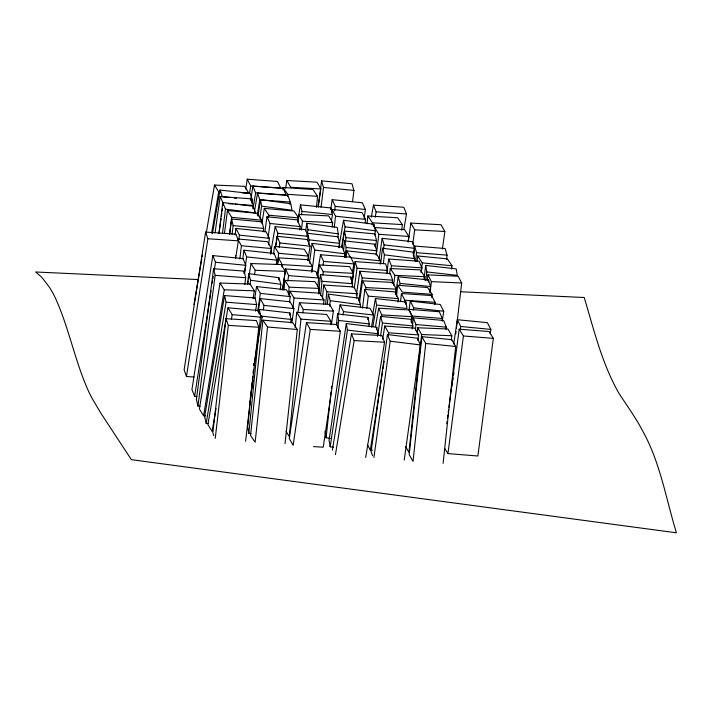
<?xml version="1.0" encoding="UTF-8"?>
<svg xmlns="http://www.w3.org/2000/svg" width="712" height="712" viewBox="0 0 712 712"><rect width="100%" height="100%" fill="white"/><g stroke="black" fill="none" stroke-linecap="round" stroke-linejoin="round"><path stroke-width="1.07" d="M252.19 381.908L247.705 426.897L248.853 433.43L251.033 433.67M252.404 379.719L252.733 376.425M253.063 373.132L253.392 369.84M253.828 365.452L254.05 363.253M258.963 313.876L259.408 309.489L289.882 312.942L291.03 319.466L290.701 322.758M248.853 433.43L260.556 316.012L259.408 309.489M282.878 189.695L283.1 187.487L312.951 189.499L317.552 196.343L316.457 207.37M287.479 196.539L287.701 194.332L283.1 187.487M283.946 290.3L284.933 280.377L315.007 281.658L319.234 288.431L318.682 293.949M288.396 294.875L289.161 287.159L284.933 280.377M289.659 315.14L289.882 312.942M295.204 327.671L296.735 312.31L326.692 314.482L330.911 321.299L330.582 324.592M296.735 312.31L300.953 319.127L289.259 436.527L286.091 431.419M318.593 293.335L320.453 274.681L351.007 277.084L352.538 283.696L352.209 286.989M320.56 295.56L321.984 281.293L320.453 274.681M322.447 298.23L323.764 285.022L354.069 287.007L357.148 293.727L356.712 298.132M325.633 303.846L326.844 291.742L323.764 285.022M327.351 304.06L328.339 294.109L358.599 298.15L360.53 304.727L360.308 306.934M329.718 306.213L330.27 300.687L328.339 294.109M350.785 279.273L351.007 277.084M367.063 223.719L367.828 215.985L397.714 217.774L402.316 224.6L401.773 230.127M372.216 225.028L372.438 222.811L367.828 215.985M413.538 257.094L414.642 246.04L445.125 248.515L447.047 255.145L446.602 259.568M415.675 261.518L416.556 252.68L414.642 246.04M417.125 261.464L417.677 255.973L447.385 258.883L451.987 265.763L451.657 269.056M411.447 322.67L412.115 316.039L409.035 309.32L439.286 311.749L442.366 318.478L442.143 320.685M412.203 328.917L412.426 326.701M412.649 324.485L413.307 317.855L443.629 320.453L446.317 327.137L446.095 329.353M415.443 330.074L415.995 324.538L413.307 317.855M421.282 272.74L422.269 262.862L417.677 255.973M247.491 284.675L248.675 273.684L278.935 277.725L280.866 284.302L280.27 289.793M250.126 284.658L250.597 280.261L248.675 273.684M285.031 443.647L297.322 329.487L292.721 322.625L262.933 320.16L250.526 435.424L254.549 441.431M273.613 254.131L274.449 246.423L304.3 249.271L308.518 256.115L308.047 260.512M255.127 442.286L267.534 327.022L262.933 320.16M277.484 264.268L278.668 253.267L274.449 246.423M277.671 264.428L278.383 257.824L308.492 259.711L312.337 266.484L311.749 271.984M278.703 279.923L278.935 277.725M281.988 266.795L282.219 264.597L278.383 257.824M289.339 295.596L289.811 291.217L319.795 293.166L324.022 299.966L323.551 304.353M291.555 321.041L291.787 318.851M292.97 307.887L294.029 298.017L289.811 291.217M336.402 324.903L337.586 313.93L368.06 317.392L369.208 323.916L368.967 326.105M330.457 438.307L326.096 437.818L331.053 391.751M331.409 388.458L331.65 386.269M337.906 328.134L338.734 320.462L337.586 313.93M346.05 257.504L346.762 250.864L376.684 254.104L380.519 260.904L380.163 264.223M367.819 319.581L368.06 317.392M400.58 301.203L401.408 293.504L431.606 295.551L435.068 302.297L434.836 304.505M404.63 302.449L404.87 300.25L401.408 293.504M417.188 333.278L417.775 327.769L447.973 328.988L451.817 335.744L451.337 340.149M417.775 327.769L421.62 334.524L408.937 452.414L405.635 446.629M443.095 463.352L455.68 346.477L451.835 339.677L421.887 336.669L409.186 454.648L412.551 460.593M413.022 461.447L425.723 343.469L421.887 336.669M245.604 441.324L258.794 327.244L256.489 320.569L226.007 318.709L212.817 432.789L213.805 435.655M235.405 257.673L235.663 255.466M215.246 438.37L228.312 325.384L226.007 318.709M239.882 258.954L241.412 245.738L237.568 238.938L267.561 241.724L271.397 248.524L270.765 254.033M331.694 212.746L332.077 209.453L362.114 212.63L365.576 219.394L365.194 222.678M334.266 227.173L335.539 216.217L332.077 209.453M343.478 250.766L344.617 240.905L375.055 244.207L376.595 250.775L376.212 254.059M345.008 257.335L346.148 247.473L344.617 240.905M374.806 246.397L375.055 244.207M380.697 263.573L382.469 248.248L412.773 252.057L414.695 258.643L414.446 260.832M383.385 263.591L384.4 254.834L382.469 248.248M396.459 296.299L397.732 285.29L427.556 287.514L432.157 294.368L431.775 297.669M427.289 280.403L427.921 274.885L458.199 276.256L461.661 282.993L456.428 328.259M430.11 292.659L431.383 281.623L427.921 274.885M455.787 333.777L456.045 331.57M218.958 233.403L222.776 202.502L252.929 206.213L255.626 212.888L225.473 209.168L222.776 202.502M222.464 233.456L225.473 209.168M229.7 234.408L231.605 219.02L262.105 221.868L263.636 228.463L263.226 231.756M232.05 234.399L233.136 225.615L231.605 219.02M297.936 219.955L298.613 214.463L328.784 215.905L332.629 222.66L332.086 227.057M301.372 230.012L302.458 221.227L298.613 214.463M307.21 236.571L307.62 233.287L338.031 236.811L339.571 243.362L339.028 247.749M308.616 244.225L309.159 239.846L307.62 233.287M318.317 207.148L321.575 180.848L352.004 183.758L353.926 190.38L352.573 201.345M321.059 207.192L323.497 187.461L321.575 180.848M362.515 308.127L364.829 289.401L394.973 291.902L398.435 298.648L398.026 301.959M366.796 308.269L368.291 296.156L364.829 289.401M376.274 255.216L378.864 234.292L374.637 227.484L404.594 229.656L408.822 236.464L408.136 241.973M389.598 274.031L390.274 268.549L420.214 269.884L424.824 276.692L424.414 279.976M393.665 285.227L394.884 275.348L390.274 268.549M424.067 278.552L425.687 265.407L456.161 268.86L457.309 275.384L426.835 271.931L425.687 265.407M425.749 280.697L426.835 271.931M244.83 284.337L245.693 277.742L244.163 271.13L213.609 268.727L196.405 399.432L197.936 406.045L200.117 406.214M197.936 406.045L215.14 275.339L213.609 268.727M224.44 233.465L227.466 210.494L257.317 213.333L261.535 220.177L261.251 222.358M229.522 233.741L231.685 217.329L227.466 210.494M235.076 234.969L235.939 228.401L265.977 231.578L269.439 238.333L268.575 244.901M238.823 239.543L239.392 235.165L235.939 228.401M242.765 259.008L243.922 250.215L274.147 253.481L276.834 260.165L276.256 264.561M243.878 273.328L244.163 271.13M244.59 272.278L246.61 256.89L243.922 250.215M282.762 289.713L285.494 268.896L315.754 271.325L318.825 278.045L317.677 286.811M287.853 281.089L288.574 275.615L285.494 268.896M309.48 263.146L312.087 243.379L342.241 247.1L344.928 253.775L344.501 257.068M311.892 272.02L314.784 250.054L312.087 243.379M317.774 277.075L319.368 264.944L349.512 266.608L353.357 273.372L352.048 283.296M322.776 275.019L323.212 271.708L319.368 264.944M446.753 423.693L447.047 421.495M447.474 418.202L447.91 414.9M448.204 412.702L448.631 409.409M448.925 407.211L459.196 329.167L489.126 331.561L493.345 338.378L477.859 456L447.937 453.597L444.769 448.489M447.937 453.597L463.423 335.984L459.196 329.167M215.086 232.815L220.15 196.548L250.437 198.755L253.508 205.474L253.045 208.776M219.082 232.94L221.076 218.655M221.388 216.457L221.85 213.155M222.153 210.957L222.464 208.758M222.918 205.465L223.23 203.267L220.15 196.548M264.837 232.076L266.982 216.76L297.135 219.866L300.215 226.585L299.752 229.869M268.068 237.701L270.053 223.479L266.982 216.76M352.066 283.474L355.119 261.571L385.637 263.814L387.55 270.453L387.097 273.746M354.282 287.933L357.041 268.21L355.119 261.571M359.462 302.822L362.533 280.839L392.793 282.442L396.255 289.179L395.48 294.679M365.692 289.775L365.995 287.577L362.533 280.839M386.91 272.153L388.734 259.052L419.119 261.197L421.807 267.89L421.192 272.26M390.968 269.02L391.431 265.745L388.734 259.052M404.229 460.077L420.311 344.92L417.615 338.245L387.47 334.533L371.077 451.88L372.616 455.689M373.925 457.451L390.158 341.208L387.47 334.533M408.27 241.662L410.868 223.07L441.013 224.734L444.858 231.498L442.41 248.995M412.729 244.056L414.713 229.834L410.868 223.07M258.029 216.083L260.458 199.645L290.834 203.766L291.991 210.254L261.615 206.124L260.458 199.645M259.835 218.184L261.615 206.124M254.745 298.657L256.525 286.571L286.447 289.802L290.282 296.61L289.473 302.102M257.771 310.957L260.361 293.38L256.525 286.571M258.225 311.758L260.174 298.568L290.096 301.799L293.931 308.608L291.822 322.901M249.565 403.223L249.885 401.025M250.215 398.827L252.974 380.137M263.369 309.773L264.018 305.377L260.174 298.568M305.671 230.893L306.801 223.256L337.177 227.377L338.325 233.865L337.844 237.132M307.148 235.191L307.958 229.736L306.801 223.256M313.565 446.593L323.248 447.198L340.363 331.285L336.527 324.512L306.409 322.625L289.286 438.539L292.579 444.341M293.13 445.312L310.254 329.398L306.409 322.625M330.724 209.488L332.175 199.663L362.328 202.769L365.407 209.488L364.117 218.228M334.604 210.752L335.254 206.382L332.175 199.663M342.018 247.491L344.448 231.062L374.948 233.91L376.479 240.505L375.509 247.073M345.329 242.035L345.979 237.657L344.448 231.062M377.565 335.948L377.885 333.768L376.737 327.253L346.29 323.577L329.051 440.301L330.199 446.807L333.456 447.207M330.199 446.807L347.438 330.083L346.29 323.577M356.32 295.427L359.898 271.228L390.327 273.533L392.632 280.199L392.152 283.501M358.786 300.998L362.203 277.894L359.898 271.228M379.087 259.195L382.175 238.324L412.542 241.688L414.464 248.283L413.325 255.982M383.448 249.316L384.097 244.919L382.175 238.324M376.408 329.433L376.737 327.253M377.627 336.064L380.537 316.395L410.966 319.305L412.889 325.927L412.56 328.107M380.519 336.126L382.451 323.008L380.537 316.395M395.578 294.305L398.168 276.799L428.571 279.932L430.493 286.544L429.683 292.018M399.77 285.592L400.091 283.403L398.168 276.799M411.135 322.153L412.079 316.68L409 309.96L410.254 301.105L440.265 304.505L443.718 311.269L442.259 321.157M413.387 310.067L413.717 307.869L410.254 301.105M428.25 282.121L428.571 279.932M453.731 343.923L457.309 319.715L487.391 322.661L490.844 329.425L490.194 333.821M451.177 391.404L451.506 389.197M451.987 385.895L452.476 382.593M452.805 380.395L453.126 378.197M453.615 374.895L453.945 372.696M460.281 329.781L460.771 326.479L457.309 319.715M235.627 258.331L238.36 240.834L236.055 234.168L205.59 232.085L184.132 369.831L186.437 376.506L194.056 377.022M186.437 376.506L207.895 238.751L205.59 232.085M244.563 273.007L245.765 265.318L243.068 258.634L212.808 255.59L191.937 389.589L194.625 396.272L196.788 396.486M194.625 396.272L211.055 290.825M212.256 283.136L212.594 280.937M212.933 278.748L213.28 276.55M214.303 269.955L215.505 262.265L212.808 255.59M245.72 188.992L247.242 179.193L277.422 181.462L280.875 188.217L250.704 185.939L247.242 179.193M249.52 193.566L250.704 185.939M261.891 223.702L264.286 208.367L294.038 211.046L298.631 217.916L297.954 222.295M268.54 217.427L268.878 215.238L264.286 208.367M275.455 247.197L277.164 236.268L307.388 239.543L310.076 246.218L307.869 260.432M279.175 247.322L279.852 242.952L277.164 236.268M297.928 312.586L299.458 302.716L329.603 304.38L333.447 311.144L331.4 324.298M302.796 312.773L303.303 309.48L299.458 302.716M382.7 339.161L384.747 326.016L414.838 328.134L418.674 334.907L417.819 340.389M372.483 450.135L370.338 449.984L382.62 371.13M382.958 368.941L384.151 361.278M388.245 334.987L388.592 332.798L384.747 326.016M253.089 298.506L254.344 290.834L250.117 284.07L220.026 283.02L199.387 408.982L203.614 415.746L205.768 415.826M203.614 415.746L224.253 289.784L220.026 283.02M255.546 311.144L256.623 304.585L255.092 297.972L224.538 295.569L204.682 416.796L206.204 423.409L208.394 423.578M206.204 423.409L226.069 302.191L224.538 295.569M250.962 198.15L252.938 186.099L283.314 188.253L286.002 194.946L255.626 192.792L252.938 186.099M253.116 208.135L255.626 192.792M254.46 211.669L257.504 193.121L287.933 195.426L290.238 202.092L289.882 204.282M257.299 215.069L259.809 199.787L257.504 193.121M247.598 284.373L248.141 281.08M248.497 278.882L248.862 276.692M249.218 274.494L251.016 263.52L281.115 264.57L285.343 271.343L282.281 289.998M254.522 274.681L255.243 270.293L251.016 263.52M285.619 188.199L286.874 180.519L317.018 182.174L320.863 188.947L317.988 206.507M298.328 218.005L300.491 204.86L330.964 207.931L332.495 214.517L331.418 221.085M301.479 214.73L302.022 211.437L300.491 204.86M332.388 450.126L351.443 333.857L381.863 335.548L384.56 342.25L365.692 457.424M335.441 454.63L354.131 340.558L351.443 333.857M193.94 304.647L201.79 258.99M202.163 256.81L202.537 254.638M206.275 232.895L214.499 185.058L244.572 186.339L248.8 193.112L242.356 192.845M211.624 233.153L218.726 191.84L214.499 185.058M212.443 233.696L219.946 190.051L250.232 193.477L252.537 200.117L251.977 203.383M254.576 360.922L262.078 317.267L257.86 310.441L227.965 307.815L207.886 424.592L212.114 431.419L216.048 408.501M231.436 319.012L232.183 314.651L227.965 307.815M270.498 253.935L275.197 226.603L305.457 229.656L308.145 236.331L307.397 240.709M253.819 365.292L254.193 363.102M275.633 246.405L277.894 233.287L275.197 226.603M316.982 275.571L320.56 254.745L350.82 257.183L353.891 263.903L352.387 272.669M323.07 264.757L323.64 261.464L320.56 254.745M338.859 247.456L343.531 220.284L373.871 224.253L375.411 230.786L374.663 235.138M341.52 247.473L345.071 226.816L343.531 220.284M336.705 324.583L337.087 322.394M338.405 314.731L340.096 304.887L370.098 308.287L373.551 315.051L371.486 327.084M342.988 314.935L343.549 311.651L340.096 304.887M371.379 217.098L373.435 205.127L403.82 207.272L406.507 213.965L403.891 229.202M373.497 226.425L373.871 224.253M375.197 217.258L376.132 211.82L373.435 205.127M372.803 313.796L375.429 298.533L405.911 301.986L407.059 308.51L376.577 305.056L375.429 298.533M372.83 326.861L376.577 305.056M375.464 326.817L378.668 308.198L409 309.96M381.365 317.107L381.748 314.918L378.668 308.198M405.529 304.166L405.911 301.986M255.243 270.293L285.343 271.343M224.253 289.784L254.344 290.834M421.62 334.524L451.817 335.744M218.726 191.84L220.871 191.929M289.161 287.159L319.234 288.431M394.884 275.348L424.824 276.692M431.383 281.623L461.661 282.993M198.194 279.549L35.6 271.984L41.634 277.137L49.457 287.248A667.785 112.282 -85.4 0 1 56.034 299.476C68.726 327.903 74.591 358.803 86.846 387.399A775.048 130.323 -85.4 0 0 91.43 397.163L100.463 412.568L131.391 459.676L676.4 532.807C665.898 498.249 660.113 461.741 642.099 429.915C635.362 417.027 626.693 405.333 618.844 393.131C601.943 363.52 593.95 329.905 584.223 297.509L460.344 291.751M302.458 221.227L332.629 222.66M365.995 287.577L396.255 289.179M320.863 188.947L290.719 187.283L286.874 180.519M414.713 229.834L444.858 231.498M323.212 271.708L353.357 273.372M303.303 309.48L333.447 311.144M354.131 340.558L384.56 342.25M381.748 314.918L412.079 316.68M372.438 222.811L402.316 224.6M228.312 325.384L258.794 327.244M282.219 264.597L312.337 266.484M310.254 329.398L340.363 331.285M326.844 291.742L357.148 293.727M294.029 298.017L324.022 299.966M287.701 194.332L317.552 196.343M207.895 238.751L238.36 240.834M404.87 300.25L435.068 302.297M376.132 211.82L406.507 213.965M391.431 265.745L421.807 267.89M388.592 332.798L418.674 334.907M228.632 203.659L232.958 203.979M235.12 204.139L253.508 205.474M378.864 234.292L408.822 236.464M357.041 268.21L387.55 270.453M300.953 319.127L330.911 321.299M432.157 294.368L402.333 292.134L397.732 285.29M259.809 199.787L290.238 202.092M362.203 277.894L392.632 280.199M321.984 281.293L352.538 283.696M215.14 275.339L245.693 277.742M226.069 302.191L256.623 304.585M323.64 261.464L353.891 263.903M288.574 275.615L318.825 278.045M412.115 316.039L442.366 318.478M463.423 335.984L493.345 338.378M416.556 252.68L447.047 255.145M368.291 296.156L398.435 298.648M267.534 327.022L297.322 329.487M415.995 324.538L446.317 327.137M232.183 314.651L262.078 317.267M268.878 215.238L298.631 217.916M233.136 225.615L263.636 228.463M345.979 237.657L376.479 240.505M241.412 245.738L271.397 248.524M323.497 187.461L353.926 190.38M231.685 217.329L261.535 220.177M278.668 253.267L308.518 256.115M382.451 323.008L412.889 325.927M422.269 262.862L451.987 265.763M460.771 326.479L490.844 329.425M302.022 211.437L332.495 214.517M277.894 233.287L308.145 236.331M215.505 262.265L245.765 265.318M425.723 343.469L455.68 346.477M335.254 206.382L365.407 209.488M270.053 223.479L300.215 226.585M400.091 283.403L430.493 286.544M335.539 216.217L365.576 219.394M239.392 235.165L269.439 238.333M346.148 247.473L376.595 250.775M279.852 242.952L310.076 246.218M380.519 260.904L350.607 257.673L346.762 250.864M246.61 256.89L276.834 260.165M260.361 293.38L290.282 296.61M264.018 305.377L293.931 308.608M384.097 244.919L414.464 248.283M229.825 197.544L222.26 196.681L219.946 190.051M234.15 198.034L236.322 198.274M250.375 199.867L252.537 200.117M413.717 307.869L443.718 311.269M343.549 311.651L373.551 315.051M338.734 320.462L369.208 323.916M260.556 316.012L291.03 319.466M309.159 239.846L339.571 243.362M347.438 330.083L377.885 333.768M314.784 250.054L344.928 253.775M390.158 341.208L420.311 344.92M384.4 254.834L414.695 258.643M345.071 226.816L375.411 230.786M250.597 280.261L280.866 284.302M330.27 300.687L360.53 304.727M307.958 229.736L338.325 233.865M367.454 444.902L370.338 449.984M324.948 431.294L326.096 437.818"/></g></svg>
